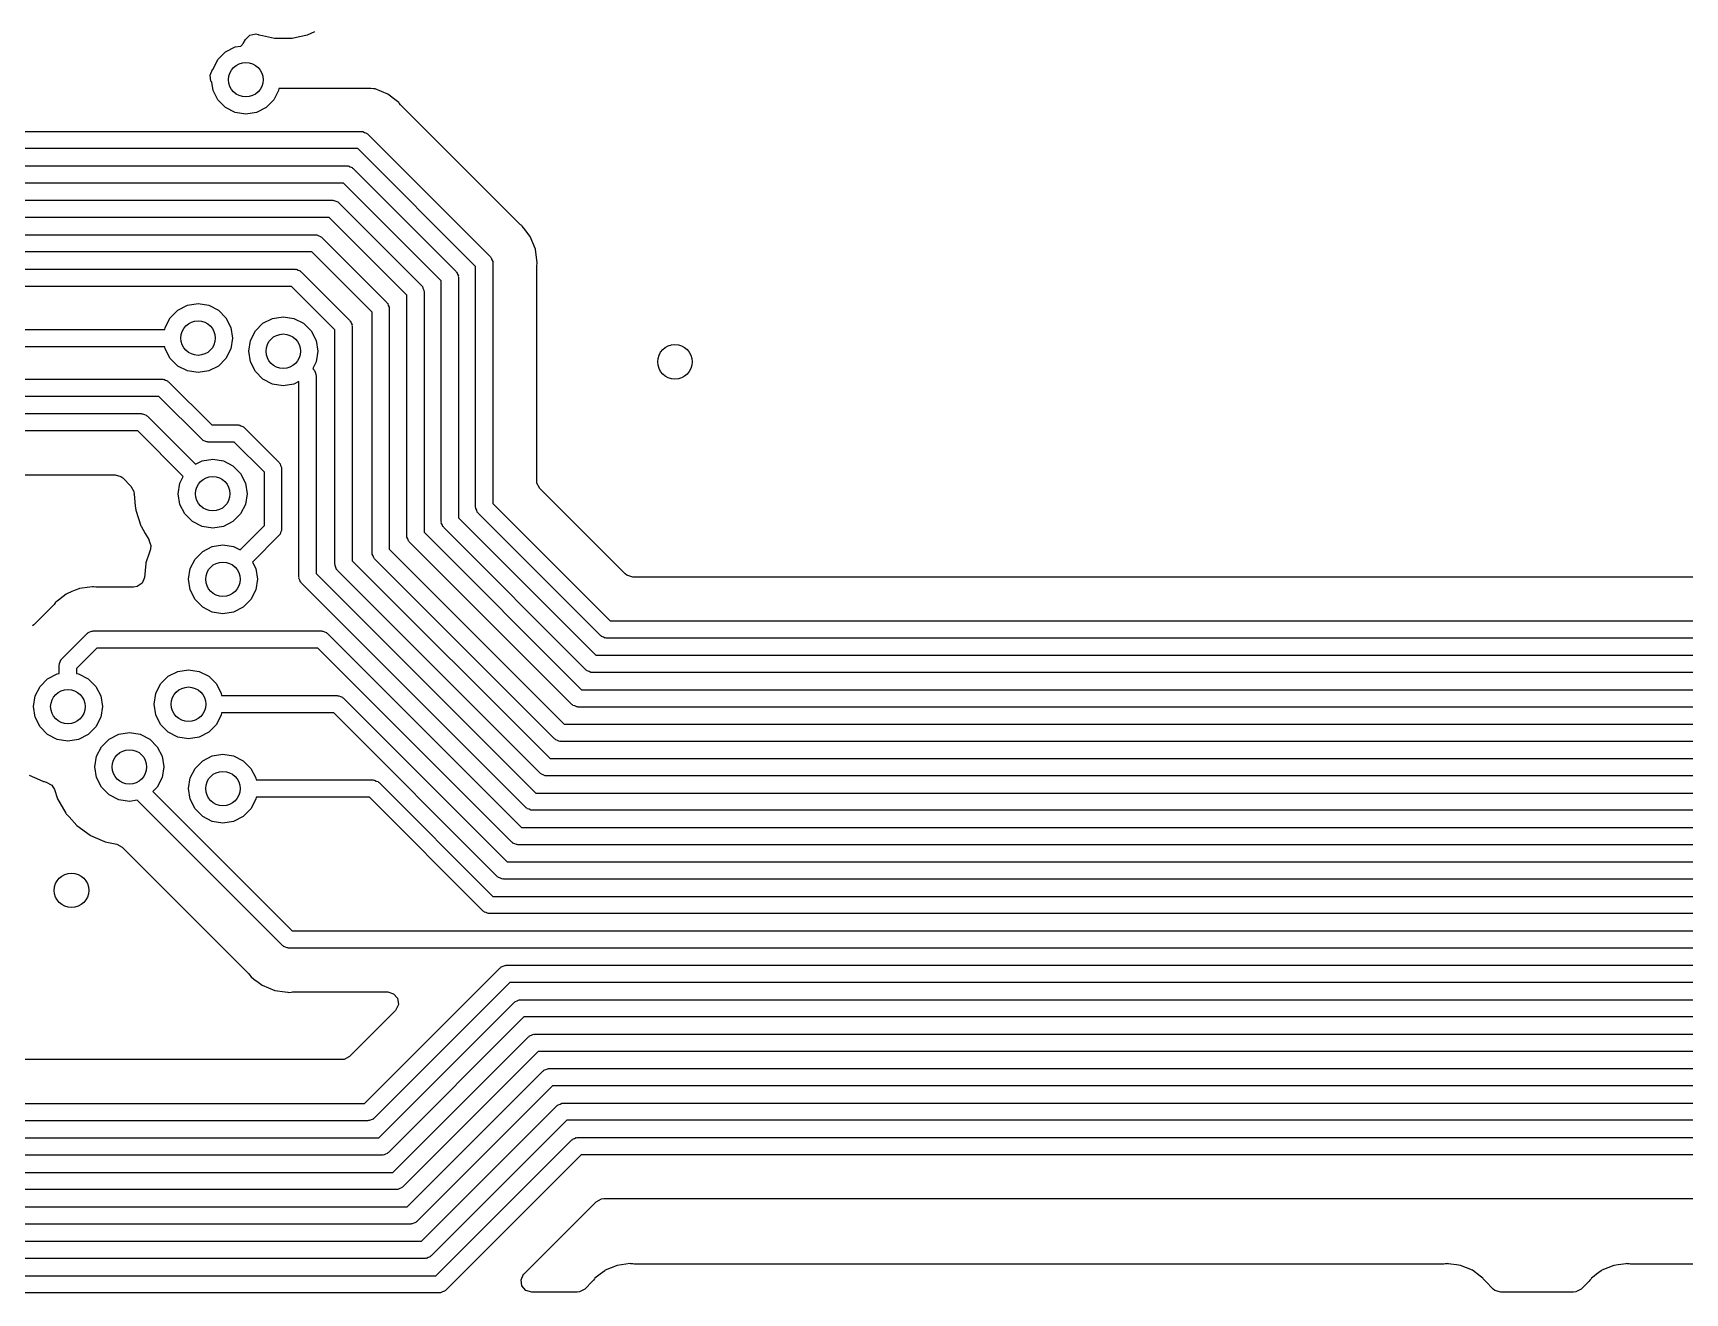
# Model space of a CAD drawing. Extents: x 1.41 to 5.4, y -5.53 to -2.36.
# Drawn here: x 1.793 to 2.547, y -4.065 to -3.49 of the extents above; entities that cross this region are included whole.
import ezdxf

# ---------------------------------------------------------------- set-up
doc = ezdxf.new("R2010")
doc.units = 0
doc.header["$MEASUREMENT"] = 0
doc.layers.add('BLACK', color=7, linetype='CONTINUOUS')

msp = doc.modelspace()

# ---------------------------------------------------------------- linework, layer by layer
at = {"layer": 'BLACK', "linetype": 'CONTINUOUS'}
for p, q in [((1.88849, -3.49435), (1.88956, -3.49249)), ((1.88956, -3.49249), (1.89159, -3.49056)), ((1.89159, -3.49056), (1.89433, -3.49003)), ((1.89433, -3.49003), (1.89539, -3.49025)), ((1.89539, -3.49025), (1.89549, -3.49028)), ((1.89549, -3.49028), (1.89573, -3.49039)), ((1.89573, -3.49039), (1.89737, -3.49074)), ((1.89737, -3.49074), (1.90283, -3.4919)), ((1.90283, -3.4919), (1.90283, -3.4919)), ((1.90283, -3.4919), (1.90308, -3.49195)), ((1.90308, -3.49195), (1.9106, -3.49195)), ((1.9106, -3.49195), (1.91085, -3.4919)), ((1.91085, -3.4919), (1.91428, -3.49117)), ((1.91085, -3.4919), (1.91085, -3.4919)), ((1.91428, -3.49117), (1.91795, -3.49039)), ((1.91795, -3.49039), (1.92133, -3.48889)), ((1.87702, -3.50167), (1.88051, -3.49818)), ((1.88051, -3.49818), (1.8849, -3.49594)), ((1.8849, -3.49594), (1.8875, -3.49553)), ((1.8875, -3.49553), (1.88818, -3.49477)), ((1.88818, -3.49477), (1.88836, -3.49458)), ((1.88818, -3.49477), (1.88818, -3.49477)), ((1.88836, -3.49458), (1.88849, -3.49435)), ((1.88849, -3.49435), (1.88849, -3.49435)), ((1.87339, -3.50884), (1.87455, -3.5063)), ((1.87455, -3.5063), (1.87478, -3.50613)), ((1.87478, -3.50613), (1.87479, -3.50606)), ((1.87479, -3.50606), (1.87702, -3.50167)), ((1.87379, -3.5116), (1.87339, -3.50884)), ((1.8742, -3.51208), (1.87379, -3.5116)), ((1.87479, -3.51579), (1.8742, -3.51208)), ((1.90489, -3.51486), (1.90474, -3.51579)), ((1.94679, -3.51486), (1.90489, -3.51486)), ((1.94802, -3.51502), (1.94679, -3.51486)), ((1.94679, -3.51486), (1.94679, -3.51486)), ((1.94846, -3.51508), (1.94802, -3.51502)), ((1.94878, -3.51512), (1.94846, -3.51508)), ((1.94846, -3.51508), (1.94846, -3.51508)), ((1.95461, -3.51753), (1.94878, -3.51512)), ((1.87702, -3.52018), (1.87479, -3.51579)), ((1.88051, -3.52366), (1.87702, -3.52018)), ((1.9025, -3.52018), (1.89902, -3.52366)), ((1.90474, -3.51579), (1.9025, -3.52018)), ((1.95835, -3.52041), (1.95461, -3.51753)), ((1.95961, -3.52137), (1.95835, -3.52041)), ((1.95835, -3.52041), (1.95835, -3.52041)), ((1.95981, -3.52163), (1.95961, -3.52137)), ((1.96038, -3.52237), (1.95981, -3.52163)), ((1.9608, -3.52286), (1.96038, -3.52237)), ((2.01425, -3.5763), (1.9608, -3.52286)), ((1.8849, -3.5259), (1.88051, -3.52366)), ((1.88976, -3.52667), (1.8849, -3.5259)), ((1.89463, -3.5259), (1.88976, -3.52667)), ((1.89902, -3.52366), (1.89463, -3.5259)), ((1.78155, -3.53452), (1.94252, -3.53452)), ((1.94252, -3.53452), (1.94283, -3.53462)), ((1.94283, -3.53462), (1.94314, -3.53457)), ((1.94314, -3.53457), (1.94396, -3.53499)), ((1.94396, -3.53499), (1.94484, -3.53528)), ((1.94484, -3.53528), (1.94503, -3.53553)), ((1.94503, -3.53553), (1.94531, -3.53568)), ((1.94531, -3.53568), (2.00143, -3.5918)), ((1.94089, -3.5424), (1.77992, -3.5424)), ((1.99471, -3.59621), (1.94089, -3.5424)), ((1.77503, -3.55025), (1.93601, -3.55025)), ((1.93601, -3.55025), (1.93631, -3.55035)), ((1.93631, -3.55035), (1.93663, -3.5503)), ((1.93663, -3.5503), (1.93745, -3.55072)), ((1.93745, -3.55072), (1.93832, -3.55101)), ((1.93832, -3.55101), (1.93851, -3.55126)), ((1.93851, -3.55126), (1.93879, -3.55141)), ((1.93879, -3.55141), (1.9857, -3.59831)), ((1.93438, -3.55813), (1.7734, -3.55813)), ((1.97898, -3.60273), (1.93438, -3.55813)), ((1.76852, -3.56598), (1.92949, -3.56598)), ((1.92949, -3.56598), (1.9298, -3.56608)), ((1.9298, -3.56608), (1.93011, -3.56603)), ((1.93011, -3.56603), (1.93093, -3.56645)), ((1.93093, -3.56645), (1.93181, -3.56673)), ((1.93181, -3.56673), (1.932, -3.56699)), ((1.932, -3.56699), (1.93228, -3.56714)), ((1.93228, -3.56714), (1.96997, -3.60483)), ((1.92786, -3.57386), (1.76689, -3.57386)), ((1.96325, -3.60924), (1.92786, -3.57386)), ((1.762, -3.58171), (1.92158, -3.58171)), ((1.92158, -3.58171), (1.92188, -3.58181)), ((1.92188, -3.58181), (1.92219, -3.58176)), ((1.92219, -3.58176), (1.92302, -3.58218)), ((1.92302, -3.58218), (1.92389, -3.58246)), ((1.92389, -3.58246), (1.92408, -3.58272)), ((1.92408, -3.58272), (1.92436, -3.58286)), ((1.92436, -3.58286), (1.95413, -3.61263)), ((2.01473, -3.57673), (2.01425, -3.5763)), ((2.01527, -3.57714), (2.01473, -3.57673)), ((2.01573, -3.5775), (2.01527, -3.57714)), ((2.01593, -3.57776), (2.01573, -3.5775)), ((2.01657, -3.57859), (2.01593, -3.57776)), ((2.01593, -3.57776), (2.01593, -3.57776)), ((2.0167, -3.57875), (2.01657, -3.57859)), ((2.01957, -3.5825), (2.0167, -3.57875)), ((2.0167, -3.57875), (2.0167, -3.57875)), ((2.02199, -3.58833), (2.01957, -3.5825)), ((1.91995, -3.58959), (1.76037, -3.58959)), ((1.94741, -3.61705), (1.91995, -3.58959)), ((2.02281, -3.59458), (2.02199, -3.58833)), ((1.75549, -3.59744), (1.91225, -3.59744)), ((1.91225, -3.59744), (1.91256, -3.59754)), ((1.91256, -3.59754), (1.91287, -3.59749)), ((1.91287, -3.59749), (1.91369, -3.59791)), ((1.91369, -3.59791), (1.91457, -3.59819)), ((1.91457, -3.59819), (1.91475, -3.59845)), ((1.91475, -3.59845), (1.91504, -3.59859)), ((1.91504, -3.59859), (1.93716, -3.62072)), ((1.9857, -3.59831), (1.98585, -3.5986)), ((1.98585, -3.5986), (1.9861, -3.59878)), ((1.99471, -3.70613), (1.99471, -3.59621)), ((2.00143, -3.5918), (2.00158, -3.59208)), ((2.00158, -3.59208), (2.00183, -3.59227)), ((2.00183, -3.59227), (2.00212, -3.59315)), ((2.00212, -3.59315), (2.00254, -3.59397)), ((2.00254, -3.59397), (2.00249, -3.59428)), ((2.00249, -3.59428), (2.00258, -3.59458)), ((2.00258, -3.59458), (2.00258, -3.7045)), ((2.0226, -3.59648), (2.02265, -3.59583)), ((2.0226, -3.69415), (2.0226, -3.59648)), ((2.02265, -3.59583), (2.02277, -3.59491)), ((2.02277, -3.59491), (2.02281, -3.59458)), ((1.91062, -3.60531), (1.75386, -3.60531)), ((1.93044, -3.62513), (1.91062, -3.60531)), ((1.96997, -3.60483), (1.97012, -3.60511)), ((1.97012, -3.60511), (1.97037, -3.6053)), ((1.97037, -3.6053), (1.97066, -3.60618)), ((1.97066, -3.60618), (1.97108, -3.607)), ((1.97898, -3.71264), (1.97898, -3.60273)), ((1.9861, -3.59878), (1.98639, -3.59966)), ((1.98639, -3.59966), (1.98681, -3.60048)), ((1.98681, -3.60048), (1.98676, -3.6008)), ((1.98676, -3.6008), (1.98686, -3.6011)), ((1.98686, -3.6011), (1.98686, -3.71101)), ((1.86308, -3.61394), (1.86795, -3.61317)), ((1.86795, -3.61317), (1.87282, -3.61394)), ((1.95413, -3.61263), (1.95428, -3.61292)), ((1.95428, -3.61292), (1.95453, -3.6131)), ((1.95453, -3.6131), (1.95482, -3.61398)), ((1.96325, -3.71916), (1.96325, -3.60924)), ((1.97108, -3.607), (1.97103, -3.60731)), ((1.97103, -3.60731), (1.97113, -3.60761)), ((1.97113, -3.60761), (1.97113, -3.71753)), ((1.85297, -3.62405), (1.85521, -3.61966)), ((1.85521, -3.61966), (1.85869, -3.61618)), ((1.85869, -3.61618), (1.86308, -3.61394)), ((1.87282, -3.61394), (1.87721, -3.61618)), ((1.87721, -3.61618), (1.88069, -3.61966)), ((1.88069, -3.61966), (1.88293, -3.62405)), ((1.89758, -3.62217), (1.90197, -3.61993)), ((1.90197, -3.61993), (1.90684, -3.61916)), ((1.90684, -3.61916), (1.91171, -3.61993)), ((1.91171, -3.61993), (1.9161, -3.62217)), ((1.93716, -3.62072), (1.93731, -3.621)), ((1.93731, -3.621), (1.93757, -3.62119)), ((1.93757, -3.62119), (1.93785, -3.62207)), ((1.94741, -3.72694), (1.94741, -3.61705)), ((1.95482, -3.61398), (1.95524, -3.6148)), ((1.95524, -3.6148), (1.95519, -3.61512)), ((1.95519, -3.61512), (1.95529, -3.61542)), ((1.95529, -3.61542), (1.95529, -3.72531)), ((1.74408, -3.62498), (1.85282, -3.62498)), ((1.85282, -3.62498), (1.85297, -3.62405)), ((1.88293, -3.62405), (1.8837, -3.62892)), ((1.89186, -3.63004), (1.8941, -3.62565)), ((1.8941, -3.62565), (1.89758, -3.62217)), ((1.9161, -3.62217), (1.91958, -3.62565)), ((1.91958, -3.62565), (1.92182, -3.63004)), ((1.93044, -3.73221), (1.93044, -3.62513)), ((1.93785, -3.62207), (1.93827, -3.62289)), ((1.93827, -3.62289), (1.93822, -3.6232)), ((1.93822, -3.6232), (1.93832, -3.6235)), ((1.93832, -3.6235), (1.93832, -3.73058)), ((1.85282, -3.63285), (1.74245, -3.63285)), ((1.85297, -3.63378), (1.85282, -3.63285)), ((1.85521, -3.63817), (1.85297, -3.63378)), ((1.88293, -3.63378), (1.88069, -3.63817)), ((1.8837, -3.62892), (1.88293, -3.63378)), ((1.89109, -3.63491), (1.89186, -3.63004)), ((1.89186, -3.63978), (1.89109, -3.63491)), ((1.92182, -3.63004), (1.92259, -3.63491)), ((1.92259, -3.63491), (1.92182, -3.63978)), ((1.85869, -3.64166), (1.85521, -3.63817)), ((1.86308, -3.64389), (1.85869, -3.64166)), ((1.86795, -3.64467), (1.86308, -3.64389)), ((1.87282, -3.64389), (1.86795, -3.64467)), ((1.87721, -3.64166), (1.87282, -3.64389)), ((1.88069, -3.63817), (1.87721, -3.64166)), ((1.8941, -3.64417), (1.89186, -3.63978)), ((1.92182, -3.63978), (1.92028, -3.64279)), ((1.92028, -3.64279), (1.92069, -3.64319)), ((1.92069, -3.64319), (1.92083, -3.64347)), ((1.92083, -3.64347), (1.92109, -3.64366)), ((1.92109, -3.64366), (1.92137, -3.64454)), ((1.64061, -3.64768), (1.8517, -3.64768)), ((1.8517, -3.64768), (1.852, -3.64777)), ((1.852, -3.64777), (1.85231, -3.64772)), ((1.85231, -3.64772), (1.85313, -3.64814)), ((1.85313, -3.64814), (1.85401, -3.64843)), ((1.85401, -3.64843), (1.8542, -3.64868)), ((1.8542, -3.64868), (1.85448, -3.64883)), ((1.85448, -3.64883), (1.87416, -3.6685)), ((1.89758, -3.64765), (1.8941, -3.64417)), ((1.90197, -3.64989), (1.89758, -3.64765)), ((1.90684, -3.65066), (1.90197, -3.64989)), ((1.91171, -3.64989), (1.90684, -3.65066)), ((1.91397, -3.64874), (1.91171, -3.64989)), ((1.91397, -3.73798), (1.91397, -3.64874)), ((1.92137, -3.64454), (1.92179, -3.64536)), ((1.92179, -3.64536), (1.92174, -3.64567)), ((1.92174, -3.64567), (1.92184, -3.64597)), ((1.92184, -3.64597), (1.92184, -3.73635)), ((1.85007, -3.65555), (1.63897, -3.65555)), ((1.86974, -3.67522), (1.85007, -3.65555)), ((1.63409, -3.66341), (1.842, -3.66341)), ((1.842, -3.66341), (1.8423, -3.6635)), ((1.8423, -3.6635), (1.84261, -3.66345)), ((1.84261, -3.66345), (1.84343, -3.66387)), ((1.84343, -3.66387), (1.84431, -3.66416)), ((1.84431, -3.66416), (1.8445, -3.66441)), ((1.8445, -3.66441), (1.84478, -3.66456)), ((1.84478, -3.66456), (1.86676, -3.68654)), ((1.84037, -3.67128), (1.63246, -3.67128)), ((1.86119, -3.6921), (1.84037, -3.67128)), ((1.87416, -3.6685), (1.88604, -3.6685)), ((1.88604, -3.6685), (1.88634, -3.6686)), ((1.88634, -3.6686), (1.88666, -3.66855)), ((1.88666, -3.66855), (1.88748, -3.66897)), ((1.88748, -3.66897), (1.88836, -3.66926)), ((1.88836, -3.66926), (1.88854, -3.66951)), ((1.88854, -3.66951), (1.88883, -3.66966)), ((1.88883, -3.66966), (1.90496, -3.68579)), ((1.87002, -3.67537), (1.86974, -3.67522)), ((1.87021, -3.67563), (1.87002, -3.67537)), ((1.87109, -3.67591), (1.87021, -3.67563)), ((1.87191, -3.67633), (1.87109, -3.67591)), ((1.87222, -3.67628), (1.87191, -3.67633)), ((1.87252, -3.67638), (1.87222, -3.67628)), ((1.88441, -3.67638), (1.87252, -3.67638)), ((1.89824, -3.6902), (1.88441, -3.67638)), ((1.86676, -3.68654), (1.86977, -3.685)), ((1.86977, -3.685), (1.87463, -3.68423)), ((1.87463, -3.68423), (1.8795, -3.685)), ((1.8795, -3.685), (1.88389, -3.68724)), ((1.88389, -3.68724), (1.88738, -3.69072)), ((1.90496, -3.68579), (1.9051, -3.68607)), ((1.9051, -3.68607), (1.90536, -3.68626)), ((1.90536, -3.68626), (1.90564, -3.68714)), ((1.90564, -3.68714), (1.90606, -3.68796)), ((1.90606, -3.68796), (1.90601, -3.68827)), ((1.90601, -3.68827), (1.90611, -3.68857)), ((1.90611, -3.68857), (1.90611, -3.71618)), ((1.73698, -3.6913), (1.83002, -3.6913)), ((1.83002, -3.6913), (1.8327, -3.69209)), ((1.8327, -3.69209), (1.83353, -3.69275)), ((1.83353, -3.69275), (1.83724, -3.69647)), ((1.83724, -3.69647), (1.83858, -3.69892)), ((1.85889, -3.69998), (1.85966, -3.69511)), ((1.85966, -3.69511), (1.86119, -3.6921)), ((1.88738, -3.69072), (1.88961, -3.69511)), ((1.88961, -3.69511), (1.89038, -3.69998)), ((1.89824, -3.71455), (1.89824, -3.6902)), ((2.02272, -3.6952), (2.0226, -3.69415)), ((2.02406, -3.69766), (2.02272, -3.6952)), ((1.83858, -3.69892), (1.83868, -3.69985)), ((1.83868, -3.69985), (1.83867, -3.69998)), ((1.83867, -3.69998), (1.8387, -3.70024)), ((1.8387, -3.70024), (1.83926, -3.70557)), ((1.85966, -3.70485), (1.85889, -3.69998)), ((1.89038, -3.69998), (1.88961, -3.70485)), ((2.06297, -3.73657), (2.02406, -3.69766)), ((1.83926, -3.70557), (1.83946, -3.70746)), ((1.83946, -3.70746), (1.84178, -3.71461)), ((1.86189, -3.70924), (1.85966, -3.70485)), ((1.86538, -3.71272), (1.86189, -3.70924)), ((1.88738, -3.70924), (1.88389, -3.71272)), ((1.88961, -3.70485), (1.88738, -3.70924)), ((1.98686, -3.71101), (2.04962, -3.77377)), ((1.99481, -3.70643), (1.99471, -3.70613)), ((1.99476, -3.70674), (1.99481, -3.70643)), ((1.99518, -3.70756), (1.99476, -3.70674)), ((1.99546, -3.70844), (1.99518, -3.70756)), ((1.99572, -3.70863), (1.99546, -3.70844)), ((1.99586, -3.70891), (1.99572, -3.70863)), ((2.05172, -3.76476), (1.99586, -3.70891)), ((2.00258, -3.7045), (2.05613, -3.75804)), ((1.84178, -3.71461), (1.84191, -3.71483)), ((1.84191, -3.71483), (1.84191, -3.71483)), ((1.84191, -3.71483), (1.84385, -3.71819)), ((1.84385, -3.71819), (1.84544, -3.72095)), ((1.86977, -3.71496), (1.86538, -3.71272)), ((1.87463, -3.71573), (1.86977, -3.71496)), ((1.8795, -3.71496), (1.87463, -3.71573)), ((1.88389, -3.71272), (1.8795, -3.71496)), ((1.88718, -3.72561), (1.89824, -3.71455)), ((1.90496, -3.71896), (1.89274, -3.73118)), ((1.9051, -3.71868), (1.90496, -3.71896)), ((1.90536, -3.71849), (1.9051, -3.71868)), ((1.90564, -3.71762), (1.90536, -3.71849)), ((1.90606, -3.71679), (1.90564, -3.71762)), ((1.90611, -3.71618), (1.90601, -3.71648)), ((1.90601, -3.71648), (1.90606, -3.71679)), ((1.96335, -3.71946), (1.96325, -3.71916)), ((1.97113, -3.71753), (2.0431, -3.7895)), ((1.97908, -3.71294), (1.97898, -3.71264)), ((1.97903, -3.71326), (1.97908, -3.71294)), ((1.97945, -3.71408), (1.97903, -3.71326)), ((1.97973, -3.71496), (1.97945, -3.71408)), ((1.97999, -3.71514), (1.97973, -3.71496)), ((1.98013, -3.71543), (1.97999, -3.71514)), ((2.0452, -3.78049), (1.98013, -3.71543)), ((1.8457, -3.72671), (1.84412, -3.73158)), ((1.84544, -3.72095), (1.84544, -3.72095)), ((1.84544, -3.72095), (1.84554, -3.72112)), ((1.84554, -3.72112), (1.84551, -3.72114)), ((1.84551, -3.72114), (1.84637, -3.72356)), ((1.84614, -3.72537), (1.8457, -3.72671)), ((1.84637, -3.72356), (1.84614, -3.72537)), ((1.86656, -3.7298), (1.87004, -3.72631)), ((1.87004, -3.72631), (1.87443, -3.72408)), ((1.87443, -3.72408), (1.8793, -3.72331)), ((1.8793, -3.72331), (1.88417, -3.72408)), ((1.88417, -3.72408), (1.88718, -3.72561)), ((1.95529, -3.72531), (2.03521, -3.80523)), ((1.9633, -3.71977), (1.96335, -3.71946)), ((1.96372, -3.72059), (1.9633, -3.71977)), ((1.964, -3.72147), (1.96372, -3.72059)), ((1.96426, -3.72166), (1.964, -3.72147)), ((1.96441, -3.72194), (1.96426, -3.72166)), ((2.03869, -3.79622), (1.96441, -3.72194)), ((1.84409, -3.73183), (1.84343, -3.73819)), ((1.84412, -3.73158), (1.84409, -3.73183)), ((1.84409, -3.73183), (1.84409, -3.73183)), ((1.86355, -3.73905), (1.86432, -3.73419)), ((1.86432, -3.73419), (1.86656, -3.7298)), ((1.89274, -3.73118), (1.89428, -3.73419)), ((1.89428, -3.73419), (1.89505, -3.73905)), ((1.93054, -3.73252), (1.93044, -3.73221)), ((1.93049, -3.73283), (1.93054, -3.73252)), ((1.93091, -3.73365), (1.93049, -3.73283)), ((1.93119, -3.73453), (1.93091, -3.73365)), ((1.93832, -3.73058), (2.02869, -3.82096)), ((1.94751, -3.72724), (1.94741, -3.72694)), ((1.94746, -3.72756), (1.94751, -3.72724)), ((1.94788, -3.72838), (1.94746, -3.72756)), ((1.94816, -3.72925), (1.94788, -3.72838)), ((1.94842, -3.72944), (1.94816, -3.72925)), ((1.94856, -3.72972), (1.94842, -3.72944)), ((2.03079, -3.81195), (1.94856, -3.72972)), ((1.84236, -3.74078), (1.84007, -3.74238)), ((1.84343, -3.73819), (1.84236, -3.74078)), ((1.86432, -3.74392), (1.86355, -3.73905)), ((1.89505, -3.73905), (1.89428, -3.74392)), ((1.91406, -3.73828), (1.91397, -3.73798)), ((1.91402, -3.7386), (1.91406, -3.73828)), ((1.91443, -3.73942), (1.91402, -3.7386)), ((1.91472, -3.7403), (1.91443, -3.73942)), ((1.91498, -3.74048), (1.91472, -3.7403)), ((1.91512, -3.74077), (1.91498, -3.74048)), ((2.01776, -3.84341), (1.91512, -3.74077)), ((1.92184, -3.73635), (2.02218, -3.83669)), ((1.93145, -3.73472), (1.93119, -3.73453)), ((1.9316, -3.735), (1.93145, -3.73472)), ((2.02428, -3.82768), (1.9316, -3.735)), ((2.0638, -3.73724), (2.06297, -3.73657)), ((2.06648, -3.73802), (2.0638, -3.73724)), ((3.2511, -3.73802), (2.06648, -3.73802)), ((1.80294, -3.74951), (1.80274, -3.74976)), ((1.80419, -3.74854), (1.80294, -3.74951)), ((1.80631, -3.74692), (1.80419, -3.74854)), ((1.80419, -3.74854), (1.80419, -3.74854)), ((1.80768, -3.74586), (1.80631, -3.74692)), ((1.80794, -3.74567), (1.80768, -3.74586)), ((1.80768, -3.74586), (1.80768, -3.74586)), ((1.81035, -3.74467), (1.80794, -3.74567)), ((1.81181, -3.74406), (1.81035, -3.74467)), ((1.81347, -3.74338), (1.81181, -3.74406)), ((1.81377, -3.74325), (1.81347, -3.74338)), ((1.81347, -3.74338), (1.81347, -3.74338)), ((1.81845, -3.74264), (1.81377, -3.74325)), ((1.8197, -3.74247), (1.81845, -3.74264)), ((1.81845, -3.74264), (1.81845, -3.74264)), ((1.81845, -3.74264), (1.81845, -3.74264)), ((1.82002, -3.74243), (1.8197, -3.74247)), ((1.82034, -3.74247), (1.82002, -3.74243)), ((1.82127, -3.74259), (1.82034, -3.74247)), ((1.82192, -3.74264), (1.82127, -3.74259)), ((1.83849, -3.74264), (1.82192, -3.74264)), ((1.84007, -3.74238), (1.83849, -3.74264)), ((1.86656, -3.74831), (1.86432, -3.74392)), ((1.87004, -3.75179), (1.86656, -3.74831)), ((1.89204, -3.74831), (1.88856, -3.75179)), ((1.89428, -3.74392), (1.89204, -3.74831)), ((1.80174, -3.75099), (1.79289, -3.75984)), ((1.80217, -3.75051), (1.80174, -3.75099)), ((1.80274, -3.74976), (1.80217, -3.75051)), ((1.87443, -3.75403), (1.87004, -3.75179)), ((1.8793, -3.7548), (1.87443, -3.75403)), ((1.88417, -3.75403), (1.8793, -3.7548)), ((1.88856, -3.75179), (1.88417, -3.75403)), ((1.79289, -3.75984), (1.7924, -3.76027)), ((1.80571, -3.77534), (1.81724, -3.76381)), ((1.81724, -3.76381), (1.81752, -3.76366)), ((1.81752, -3.76366), (1.81771, -3.76341)), ((1.81771, -3.76341), (1.81858, -3.76312)), ((1.81858, -3.76312), (1.81941, -3.7627)), ((1.81941, -3.7627), (1.81972, -3.76275)), ((1.81972, -3.76275), (1.82002, -3.76266)), ((1.82002, -3.76266), (1.92427, -3.76266)), ((1.92427, -3.76266), (1.92457, -3.76275)), ((1.92457, -3.76275), (1.92488, -3.7627)), ((1.92488, -3.7627), (1.92571, -3.76312)), ((1.92571, -3.76312), (1.92658, -3.76341)), ((1.92658, -3.76341), (1.92677, -3.76366)), ((1.92677, -3.76366), (1.92705, -3.76381)), ((1.92705, -3.76381), (2.01566, -3.85242)), ((2.05613, -3.75804), (3.35902, -3.75804)), ((1.82165, -3.77053), (1.81243, -3.77975)), ((1.92264, -3.77053), (1.82165, -3.77053)), ((2.01125, -3.85914), (1.92264, -3.77053)), ((2.052, -3.76491), (2.05172, -3.76476)), ((2.05219, -3.76517), (2.052, -3.76491)), ((2.05306, -3.76545), (2.05219, -3.76517)), ((2.05388, -3.76587), (2.05306, -3.76545)), ((2.0542, -3.76582), (2.05388, -3.76587)), ((2.0545, -3.76592), (2.0542, -3.76582)), ((3.36066, -3.76592), (2.0545, -3.76592)), ((1.80455, -3.77812), (1.80465, -3.77782)), ((1.80455, -3.78208), (1.80455, -3.77812)), ((1.8046, -3.77751), (1.80502, -3.77669)), ((1.80465, -3.77782), (1.8046, -3.77751)), ((1.80502, -3.77669), (1.80531, -3.77581)), ((1.80531, -3.77581), (1.80556, -3.77562)), ((1.80556, -3.77562), (1.80571, -3.77534)), ((2.04962, -3.77377), (3.36554, -3.77377)), ((1.79575, -3.78795), (1.79924, -3.78447)), ((1.79924, -3.78447), (1.80363, -3.78223)), ((1.80363, -3.78223), (1.80455, -3.78208)), ((1.81243, -3.77975), (1.81243, -3.78208)), ((1.81243, -3.78208), (1.81336, -3.78223)), ((1.81336, -3.78223), (1.81775, -3.78447)), ((1.81775, -3.78447), (1.82123, -3.78795)), ((1.84859, -3.79124), (1.85083, -3.78685)), ((1.85083, -3.78685), (1.85431, -3.78337)), ((1.85431, -3.78337), (1.8587, -3.78113)), ((1.8587, -3.78113), (1.86357, -3.78036)), ((1.86357, -3.78036), (1.86844, -3.78113)), ((1.86844, -3.78113), (1.87283, -3.78337)), ((1.87283, -3.78337), (1.87631, -3.78685)), ((1.87631, -3.78685), (1.87855, -3.79124)), ((2.04548, -3.78064), (2.0452, -3.78049)), ((2.04567, -3.78089), (2.04548, -3.78064)), ((2.04655, -3.78118), (2.04567, -3.78089)), ((2.04737, -3.7816), (2.04655, -3.78118)), ((2.04768, -3.78155), (2.04737, -3.7816)), ((2.04798, -3.78165), (2.04768, -3.78155)), ((3.36717, -3.78165), (2.04798, -3.78165)), ((1.79274, -3.79721), (1.79351, -3.79234)), ((1.79351, -3.79234), (1.79575, -3.78795)), ((1.82123, -3.78795), (1.82347, -3.79234)), ((1.82347, -3.79234), (1.82424, -3.79721)), ((1.84782, -3.79611), (1.84859, -3.79124)), ((1.87855, -3.79124), (1.8787, -3.79217)), ((1.8787, -3.79217), (1.93154, -3.79217)), ((1.93154, -3.79217), (1.93184, -3.79227)), ((1.93184, -3.79227), (1.93216, -3.79222)), ((1.93216, -3.79222), (1.93298, -3.79264)), ((1.93298, -3.79264), (1.93386, -3.79292)), ((1.93386, -3.79292), (1.93404, -3.79318)), ((1.93404, -3.79318), (1.93433, -3.79333)), ((1.93433, -3.79333), (2.00915, -3.86815)), ((2.0431, -3.7895), (3.37206, -3.7895)), ((1.79351, -3.80207), (1.79274, -3.79721)), ((1.79575, -3.80646), (1.79351, -3.80207)), ((1.82347, -3.80207), (1.82123, -3.80646)), ((1.82424, -3.79721), (1.82347, -3.80207)), ((1.84859, -3.80098), (1.84782, -3.79611)), ((1.85083, -3.80537), (1.84859, -3.80098)), ((1.87855, -3.80098), (1.87631, -3.80537)), ((1.8787, -3.80005), (1.87855, -3.80098)), ((1.92991, -3.80005), (1.8787, -3.80005)), ((2.00473, -3.87487), (1.92991, -3.80005)), ((2.03897, -3.79637), (2.03869, -3.79622)), ((2.03916, -3.79662), (2.03897, -3.79637)), ((2.04003, -3.79691), (2.03916, -3.79662)), ((2.04085, -3.79733), (2.04003, -3.79691)), ((2.04117, -3.79728), (2.04085, -3.79733)), ((2.04147, -3.79738), (2.04117, -3.79728)), ((3.37369, -3.79738), (2.04147, -3.79738)), ((1.79924, -3.80995), (1.79575, -3.80646)), ((1.82123, -3.80646), (1.81775, -3.80995)), ((1.82733, -3.81201), (1.83172, -3.80978)), ((1.83172, -3.80978), (1.83659, -3.80901)), ((1.83659, -3.80901), (1.84146, -3.80978)), ((1.84146, -3.80978), (1.84585, -3.81201)), ((1.85431, -3.80885), (1.85083, -3.80537)), ((1.8587, -3.81109), (1.85431, -3.80885)), ((1.87283, -3.80885), (1.86844, -3.81109)), ((1.87631, -3.80537), (1.87283, -3.80885)), ((2.03521, -3.80523), (3.37857, -3.80523)), ((1.80363, -3.81218), (1.79924, -3.80995)), ((1.80849, -3.81295), (1.80363, -3.81218)), ((1.81336, -3.81218), (1.80849, -3.81295)), ((1.81775, -3.80995), (1.81336, -3.81218)), ((1.82161, -3.81989), (1.82385, -3.8155)), ((1.82385, -3.8155), (1.82733, -3.81201)), ((1.84585, -3.81201), (1.84933, -3.8155)), ((1.84933, -3.8155), (1.85157, -3.81989)), ((1.86357, -3.81186), (1.8587, -3.81109)), ((1.86844, -3.81109), (1.86357, -3.81186)), ((2.03108, -3.8121), (2.03079, -3.81195)), ((2.03126, -3.81235), (2.03108, -3.8121)), ((2.03214, -3.81264), (2.03126, -3.81235)), ((2.03296, -3.81306), (2.03214, -3.81264)), ((2.03327, -3.81301), (2.03296, -3.81306)), ((2.03358, -3.8131), (2.03327, -3.81301)), ((3.3802, -3.8131), (2.03358, -3.8131)), ((1.82084, -3.82475), (1.82161, -3.81989)), ((1.82161, -3.82962), (1.82084, -3.82475)), ((1.85157, -3.81989), (1.85234, -3.82475)), ((1.85234, -3.82475), (1.85157, -3.82962)), ((1.86656, -3.82539), (1.87004, -3.82191)), ((1.87004, -3.82191), (1.87443, -3.81967)), ((1.87443, -3.81967), (1.8793, -3.8189)), ((1.8793, -3.8189), (1.88417, -3.81967)), ((1.88417, -3.81967), (1.88856, -3.82191)), ((1.88856, -3.82191), (1.89204, -3.82539)), ((2.02869, -3.82096), (3.38509, -3.82096)), ((1.79075, -3.82846), (1.79571, -3.83067)), ((1.79571, -3.83067), (1.79738, -3.83141)), ((1.79738, -3.83141), (1.79763, -3.83146)), ((1.79763, -3.83146), (1.79763, -3.83146)), ((1.79763, -3.83146), (1.79862, -3.83167)), ((1.79862, -3.83167), (1.80108, -3.833)), ((1.82385, -3.83401), (1.82161, -3.82962)), ((1.85157, -3.82962), (1.84933, -3.83401)), ((1.86355, -3.83465), (1.86432, -3.82978)), ((1.86432, -3.82978), (1.86656, -3.82539)), ((1.89204, -3.82539), (1.89428, -3.82978)), ((1.89428, -3.82978), (1.89442, -3.83071)), ((1.89442, -3.83071), (1.94783, -3.83071)), ((1.94783, -3.83071), (1.94814, -3.83081)), ((1.94814, -3.83081), (1.94845, -3.83076)), ((1.94845, -3.83076), (1.94927, -3.83118)), ((1.94927, -3.83118), (1.95015, -3.83146)), ((1.95015, -3.83146), (1.95033, -3.83172)), ((1.95033, -3.83172), (1.95062, -3.83186)), ((1.95062, -3.83186), (2.00263, -3.88388)), ((2.02456, -3.82782), (2.02428, -3.82768)), ((2.02475, -3.82808), (2.02456, -3.82782)), ((2.02562, -3.82837), (2.02475, -3.82808)), ((2.02645, -3.82878), (2.02562, -3.82837)), ((2.02676, -3.82874), (2.02645, -3.82878)), ((2.02706, -3.82883), (2.02676, -3.82874)), ((3.38672, -3.82883), (2.02706, -3.82883)), ((1.80108, -3.833), (1.80231, -3.83499)), ((1.80231, -3.83499), (1.80373, -3.83938)), ((1.80373, -3.83938), (1.80749, -3.84589)), ((1.82733, -3.83749), (1.82385, -3.83401)), ((1.83172, -3.83973), (1.82733, -3.83749)), ((1.83659, -3.8405), (1.83172, -3.83973)), ((1.84009, -3.83995), (1.83659, -3.8405)), ((1.90647, -3.90633), (1.84009, -3.83995)), ((1.84933, -3.83401), (1.84731, -3.83603)), ((1.84731, -3.83603), (1.91088, -3.89961)), ((1.86432, -3.83951), (1.86355, -3.83465)), ((1.86656, -3.8439), (1.86432, -3.83951)), ((1.89428, -3.83951), (1.89204, -3.8439)), ((1.89442, -3.83858), (1.89428, -3.83951)), ((1.9462, -3.83858), (1.89442, -3.83858)), ((1.99822, -3.8906), (1.9462, -3.83858)), ((2.02218, -3.83669), (3.3916, -3.83669)), ((1.80749, -3.84589), (1.80767, -3.84609)), ((1.80767, -3.84609), (1.80767, -3.84609)), ((1.80767, -3.84609), (1.80901, -3.84758)), ((1.80901, -3.84758), (1.81252, -3.85148)), ((1.87004, -3.84739), (1.86656, -3.8439)), ((1.87443, -3.84962), (1.87004, -3.84739)), ((1.88856, -3.84739), (1.88417, -3.84962)), ((1.89204, -3.8439), (1.88856, -3.84739)), ((2.01805, -3.84355), (2.01776, -3.84341)), ((2.01823, -3.84381), (2.01805, -3.84355)), ((2.01911, -3.8441), (2.01823, -3.84381)), ((2.01993, -3.84451), (2.01911, -3.8441)), ((2.02024, -3.84446), (2.01993, -3.84451)), ((2.02055, -3.84456), (2.02024, -3.84446)), ((3.39323, -3.84456), (2.02055, -3.84456)), ((1.81252, -3.85148), (1.81861, -3.8559)), ((1.8793, -3.85039), (1.87443, -3.84962)), ((1.88417, -3.84962), (1.8793, -3.85039)), ((2.01566, -3.85242), (3.39812, -3.85242)), ((1.81861, -3.8559), (1.81884, -3.85601)), ((1.81884, -3.85601), (1.81885, -3.85601)), ((1.81885, -3.85601), (1.82524, -3.85885)), ((1.82524, -3.85885), (1.82548, -3.85896)), ((1.82548, -3.85896), (1.83078, -3.86009)), ((1.83078, -3.86009), (1.83326, -3.86143)), ((1.83326, -3.86143), (1.89097, -3.91914)), ((2.01153, -3.85928), (2.01125, -3.85914)), ((2.01172, -3.85954), (2.01153, -3.85928)), ((2.01259, -3.85982), (2.01172, -3.85954)), ((2.01342, -3.86024), (2.01259, -3.85982)), ((2.01373, -3.86019), (2.01342, -3.86024)), ((2.01403, -3.86029), (2.01373, -3.86019)), ((3.39975, -3.86029), (2.01403, -3.86029)), ((2.00915, -3.86815), (3.40463, -3.86815)), ((2.00502, -3.87501), (2.00473, -3.87487)), ((2.0052, -3.87527), (2.00502, -3.87501)), ((2.00608, -3.87555), (2.0052, -3.87527)), ((2.0069, -3.87597), (2.00608, -3.87555)), ((2.00721, -3.87592), (2.0069, -3.87597)), ((2.00752, -3.87602), (2.00721, -3.87592)), ((3.40626, -3.87602), (2.00752, -3.87602)), ((2.00263, -3.88388), (3.41115, -3.88388)), ((1.9985, -3.89074), (1.99822, -3.8906)), ((1.99869, -3.891), (1.9985, -3.89074)), ((1.99956, -3.89128), (1.99869, -3.891)), ((2.00038, -3.8917), (1.99956, -3.89128)), ((2.0007, -3.89165), (2.00038, -3.8917)), ((2.001, -3.89175), (2.0007, -3.89165)), ((3.41278, -3.89175), (2.001, -3.89175)), ((1.91088, -3.89961), (3.41766, -3.89961)), ((1.90675, -3.90647), (1.90647, -3.90633)), ((1.90694, -3.90673), (1.90675, -3.90647)), ((1.90781, -3.90701), (1.90694, -3.90673)), ((1.90863, -3.90743), (1.90781, -3.90701)), ((1.90895, -3.90738), (1.90863, -3.90743)), ((1.90925, -3.90748), (1.90895, -3.90738)), ((3.41929, -3.90748), (1.90925, -3.90748)), ((2.00721, -3.9158), (2.00803, -3.91538)), ((2.00803, -3.91538), (2.00835, -3.91543)), ((2.00835, -3.91543), (2.00865, -3.91533)), ((2.00865, -3.91533), (3.44325, -3.91533)), ((1.89097, -3.91914), (1.8914, -3.91963)), ((1.8914, -3.91963), (1.89216, -3.92063)), ((1.89216, -3.92063), (1.89342, -3.92159)), ((1.89342, -3.92159), (1.89342, -3.92159)), ((1.89342, -3.92159), (1.89538, -3.9231)), ((1.94391, -3.97844), (2.00586, -3.91649)), ((2.00586, -3.91649), (2.00615, -3.91634)), ((2.00615, -3.91634), (2.00633, -3.91609)), ((2.00633, -3.91609), (2.00721, -3.9158)), ((1.89538, -3.9231), (1.89717, -3.92447)), ((1.89717, -3.92447), (1.903, -3.92688)), ((1.903, -3.92688), (1.90768, -3.9275)), ((1.90768, -3.9275), (1.90768, -3.9275)), ((1.90768, -3.9275), (1.90768, -3.9275)), ((1.90768, -3.9275), (1.90893, -3.92766)), ((1.90893, -3.92766), (1.90925, -3.92771)), ((1.90925, -3.92771), (1.9105, -3.92754)), ((1.9105, -3.92754), (1.91114, -3.9275)), ((1.91114, -3.9275), (1.95456, -3.9275)), ((2.01028, -3.92321), (1.94833, -3.98516)), ((1.95456, -3.9275), (1.95725, -3.92829)), ((1.95725, -3.92829), (1.95908, -3.9304)), ((1.95908, -3.9304), (1.95947, -3.93317)), ((3.44488, -3.92321), (2.01028, -3.92321)), ((1.95807, -3.93597), (1.93707, -3.95697)), ((1.95043, -3.99417), (2.01238, -3.93222)), ((1.95831, -3.93571), (1.95807, -3.93597)), ((1.95947, -3.93317), (1.95831, -3.93571)), ((2.01238, -3.93222), (2.01266, -3.93207)), ((2.01266, -3.93207), (2.01285, -3.93182)), ((2.01285, -3.93182), (2.01373, -3.93153)), ((2.01373, -3.93153), (2.01455, -3.93111)), ((2.01455, -3.93111), (2.01486, -3.93116)), ((2.01486, -3.93116), (2.01516, -3.93106)), ((2.01516, -3.93106), (3.46687, -3.93106)), ((2.01679, -3.93894), (1.95484, -4.00089)), ((3.4685, -3.93894), (2.01679, -3.93894)), ((1.95694, -4.0099), (2.01889, -3.94795)), ((2.01889, -3.94795), (2.01918, -3.9478)), ((2.01918, -3.9478), (2.01936, -3.94754)), ((2.01936, -3.94754), (2.02024, -3.94726)), ((2.02024, -3.94726), (2.02106, -3.94684)), ((2.02106, -3.94684), (2.02138, -3.94689)), ((2.02138, -3.94689), (2.02168, -3.94679)), ((2.02168, -3.94679), (3.49049, -3.94679)), ((1.93356, -3.95842), (1.7368, -3.95842)), ((1.93462, -3.95831), (1.93356, -3.95842)), ((1.93707, -3.95697), (1.93462, -3.95831)), ((2.02331, -3.95467), (1.96136, -4.01662)), ((3.49213, -3.95467), (2.02331, -3.95467)), ((1.96346, -4.02563), (2.02541, -3.96367)), ((2.02541, -3.96367), (2.02569, -3.96353)), ((2.02569, -3.96353), (2.02588, -3.96327)), ((2.02588, -3.96327), (2.02676, -3.96299)), ((2.02676, -3.96299), (2.02758, -3.96257)), ((2.02758, -3.96257), (2.02789, -3.96262)), ((2.02789, -3.96262), (2.02819, -3.96252)), ((2.02819, -3.96252), (3.51616, -3.96252)), ((2.02982, -3.9704), (1.96787, -4.03235)), ((3.51779, -3.9704), (2.02982, -3.9704)), ((1.56973, -3.97844), (1.94391, -3.97844)), ((1.96997, -4.04136), (2.03192, -3.9794)), ((2.03192, -3.9794), (2.03221, -3.97926)), ((2.03221, -3.97926), (2.03239, -3.979)), ((2.03239, -3.979), (2.03327, -3.97872)), ((2.03327, -3.97872), (2.03409, -3.9783)), ((2.03409, -3.9783), (2.03441, -3.97835)), ((2.03441, -3.97835), (2.03471, -3.97825)), ((2.03471, -3.97825), (3.5398, -3.97825)), ((1.94554, -3.98631), (1.5681, -3.98631)), ((1.94584, -3.98622), (1.94554, -3.98631)), ((1.94616, -3.98627), (1.94584, -3.98622)), ((1.94698, -3.98585), (1.94616, -3.98627)), ((1.94786, -3.98556), (1.94698, -3.98585)), ((1.94804, -3.98531), (1.94786, -3.98556)), ((1.94833, -3.98516), (1.94804, -3.98531)), ((2.03634, -3.98612), (1.97439, -4.04808)), ((3.54143, -3.98612), (2.03634, -3.98612)), ((1.56293, -3.99417), (1.95043, -3.99417)), ((1.97649, -4.05709), (2.03844, -3.99513)), ((2.03844, -3.99513), (2.03872, -3.99499)), ((2.03872, -3.99499), (2.03891, -3.99473)), ((2.03891, -3.99473), (2.03979, -3.99445)), ((2.03979, -3.99445), (2.04061, -3.99403)), ((2.04061, -3.99403), (2.04092, -3.99408)), ((2.04092, -3.99408), (2.04122, -3.99398)), ((2.04122, -3.99398), (3.56302, -3.99398)), ((1.95206, -4.00204), (1.5613, -4.00204)), ((1.95236, -4.00195), (1.95206, -4.00204)), ((1.95267, -4.002), (1.95236, -4.00195)), ((1.95349, -4.00158), (1.95267, -4.002)), ((1.95437, -4.00129), (1.95349, -4.00158)), ((1.95456, -4.00104), (1.95437, -4.00129)), ((1.95484, -4.00089), (1.95456, -4.00104)), ((2.04285, -4.00185), (1.9809, -4.06381)), ((3.56465, -4.00185), (2.04285, -4.00185)), ((1.55641, -4.0099), (1.95694, -4.0099)), ((1.95857, -4.01777), (1.55478, -4.01777)), ((1.95887, -4.01768), (1.95857, -4.01777)), ((1.95919, -4.01772), (1.95887, -4.01768)), ((1.96001, -4.01731), (1.95919, -4.01772)), ((1.96089, -4.01702), (1.96001, -4.01731)), ((1.96107, -4.01676), (1.96089, -4.01702)), ((1.96136, -4.01662), (1.96107, -4.01676)), ((1.5499, -4.02563), (1.96346, -4.02563)), ((2.01686, -4.05616), (2.04969, -4.02333)), ((2.04969, -4.02333), (2.05215, -4.02199)), ((2.05215, -4.02199), (2.0532, -4.02187)), ((2.0532, -4.02187), (3.56276, -4.02187)), ((1.96509, -4.0335), (1.54827, -4.0335)), ((1.96539, -4.0334), (1.96509, -4.0335)), ((1.9657, -4.03345), (1.96539, -4.0334)), ((1.96652, -4.03304), (1.9657, -4.03345)), ((1.9674, -4.03275), (1.96652, -4.03304)), ((1.96759, -4.03249), (1.9674, -4.03275)), ((1.96787, -4.03235), (1.96759, -4.03249)), ((1.54338, -4.04136), (1.96997, -4.04136)), ((1.9716, -4.04923), (1.54175, -4.04923)), ((1.9719, -4.04913), (1.9716, -4.04923)), ((1.97222, -4.04918), (1.9719, -4.04913)), ((1.97304, -4.04876), (1.97222, -4.04918)), ((1.97392, -4.04848), (1.97304, -4.04876)), ((1.9741, -4.04822), (1.97392, -4.04848)), ((1.97439, -4.04808), (1.9741, -4.04822)), ((1.52016, -4.05709), (1.97649, -4.05709)), ((2.01546, -4.05896), (2.01662, -4.05642)), ((2.01662, -4.05642), (2.01686, -4.05616)), ((2.04902, -4.05849), (2.04851, -4.05915)), ((2.04921, -4.05823), (2.04902, -4.05849)), ((2.04902, -4.05849), (2.04902, -4.05849)), ((2.0504, -4.05732), (2.04921, -4.05823)), ((2.05153, -4.05645), (2.0504, -4.05732)), ((2.05366, -4.05482), (2.05153, -4.05645)), ((2.05392, -4.05462), (2.05366, -4.05482)), ((2.05366, -4.05482), (2.05366, -4.05482)), ((2.0594, -4.05235), (2.05392, -4.05462)), ((2.06528, -4.05158), (2.0594, -4.05235)), ((2.0656, -4.05162), (2.06528, -4.05158)), ((2.06643, -4.05173), (2.0656, -4.05162)), ((2.06708, -4.05177), (2.06643, -4.05173)), ((2.43686, -4.05177), (2.06708, -4.05177)), ((2.43751, -4.05173), (2.43686, -4.05177)), ((2.43834, -4.05162), (2.43751, -4.05173)), ((2.43866, -4.05158), (2.43834, -4.05162)), ((2.43834, -4.05162), (2.43834, -4.05162)), ((2.43898, -4.05162), (2.43866, -4.05158)), ((2.44014, -4.05177), (2.43898, -4.05162)), ((2.43898, -4.05162), (2.43898, -4.05162)), ((2.44263, -4.0521), (2.44014, -4.05177)), ((2.44014, -4.05177), (2.44014, -4.05177)), ((2.44014, -4.05177), (2.44014, -4.05177)), ((2.44014, -4.05177), (2.44014, -4.05177)), ((2.44454, -4.05235), (2.44263, -4.0521)), ((2.45002, -4.05462), (2.44454, -4.05235)), ((2.44454, -4.05235), (2.44454, -4.05235)), ((2.45354, -4.05732), (2.45002, -4.05462)), ((2.45472, -4.05823), (2.45354, -4.05732)), ((2.45492, -4.05849), (2.45472, -4.05823)), ((2.45543, -4.05915), (2.45492, -4.05849)), ((2.45492, -4.05849), (2.45492, -4.05849)), ((2.50414, -4.05849), (2.50362, -4.05915)), ((2.50433, -4.05823), (2.50414, -4.05849)), ((2.50414, -4.05849), (2.50414, -4.05849)), ((2.50551, -4.05732), (2.50433, -4.05823)), ((2.50665, -4.05645), (2.50551, -4.05732)), ((2.50878, -4.05482), (2.50665, -4.05645)), ((2.50904, -4.05462), (2.50878, -4.05482)), ((2.50878, -4.05482), (2.50878, -4.05482)), ((2.51452, -4.05235), (2.50904, -4.05462)), ((2.51643, -4.0521), (2.51452, -4.05235)), ((2.51452, -4.05235), (2.51452, -4.05235)), ((2.51892, -4.05177), (2.51643, -4.0521)), ((2.52007, -4.05162), (2.51892, -4.05177)), ((2.51892, -4.05177), (2.51892, -4.05177)), ((2.51892, -4.05177), (2.51892, -4.05177)), ((2.51892, -4.05177), (2.51892, -4.05177)), ((2.52039, -4.05158), (2.52007, -4.05162)), ((2.52007, -4.05162), (2.52007, -4.05162)), ((2.52072, -4.05162), (2.52039, -4.05158)), ((2.52155, -4.05173), (2.52072, -4.05162)), ((2.52072, -4.05162), (2.52072, -4.05162)), ((2.5222, -4.05177), (2.52155, -4.05173)), ((2.89237, -4.05177), (2.5222, -4.05177)), ((1.97812, -4.06496), (1.51853, -4.06496)), ((1.97842, -4.06486), (1.97812, -4.06496)), ((1.97873, -4.06491), (1.97842, -4.06486)), ((1.97955, -4.06449), (1.97873, -4.06491)), ((1.98043, -4.06421), (1.97955, -4.06449)), ((1.98062, -4.06395), (1.98043, -4.06421)), ((1.9809, -4.06381), (1.98062, -4.06395)), ((2.01586, -4.06173), (2.01546, -4.05896)), ((2.01769, -4.06384), (2.01586, -4.06173)), ((2.02037, -4.06463), (2.01769, -4.06384)), ((2.04104, -4.06463), (2.02037, -4.06463)), ((2.04209, -4.06451), (2.04104, -4.06463)), ((2.04455, -4.06317), (2.04209, -4.06451)), ((2.04808, -4.05964), (2.04455, -4.06317)), ((2.04851, -4.05915), (2.04808, -4.05964)), ((2.45586, -4.05964), (2.45543, -4.05915)), ((2.45939, -4.06317), (2.45586, -4.05964)), ((2.46022, -4.06384), (2.45939, -4.06317)), ((2.4629, -4.06463), (2.46022, -4.06384)), ((2.49616, -4.06463), (2.4629, -4.06463)), ((2.49721, -4.06451), (2.49616, -4.06463)), ((2.49966, -4.06317), (2.49721, -4.06451)), ((2.5032, -4.05964), (2.49966, -4.06317)), ((2.50362, -4.05915), (2.5032, -4.05964))]:
    msp.add_line(p, q, dxfattribs=at)
at = {"layer": 'BLACK'}
for centre in [(1.88976, -3.51092), (1.86795, -3.62892), (1.90684, -3.63491), (2.08572, -3.63976), (1.87463, -3.69998), (1.8793, -3.73905), (1.80849, -3.79721), (1.86357, -3.79611), (1.83659, -3.82475), (1.8793, -3.83465), (1.81013, -3.8811)]:
    msp.add_circle(centre, 0.00787, dxfattribs=at)

doc.saveas('drawing.dxf')
